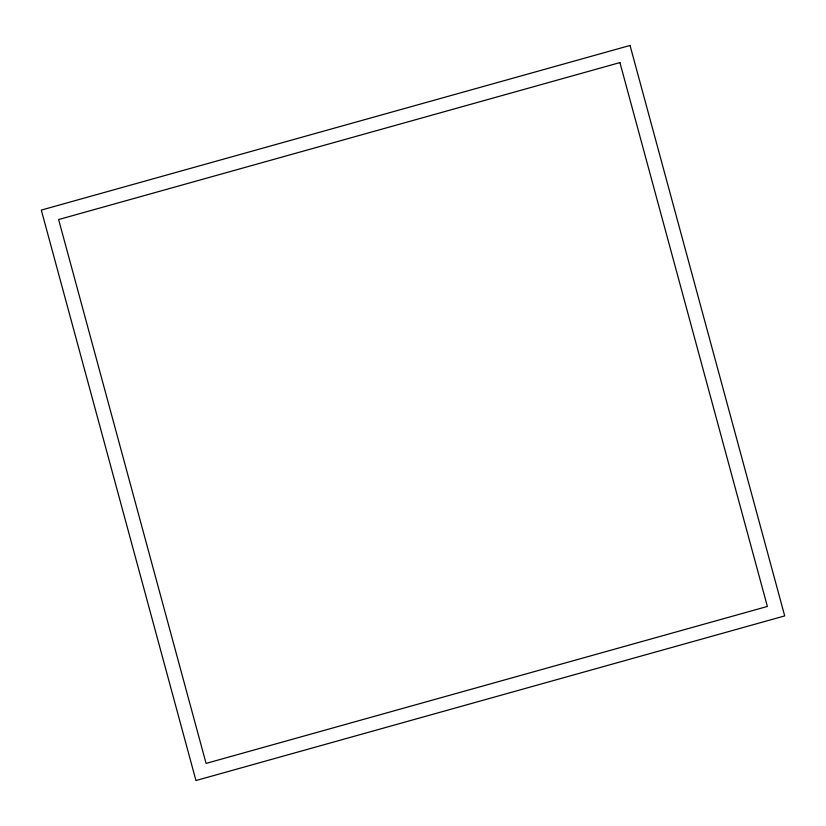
<?xml version="1.0" encoding="UTF-8"?>
<svg xmlns="http://www.w3.org/2000/svg" width="826" height="826" viewBox="0 0 826 826"><rect width="100%" height="100%" fill="white"/><g stroke="black" fill="none" stroke-linecap="round" stroke-linejoin="round"><path stroke-width="1.24" d="M630.042 45.461L41.3 210.093L195.958 780.539L784.7 615.907L630.042 45.461M619.923 62.59L58.625 219.551L206.077 763.41L767.375 606.449L619.923 62.59"/></g></svg>
